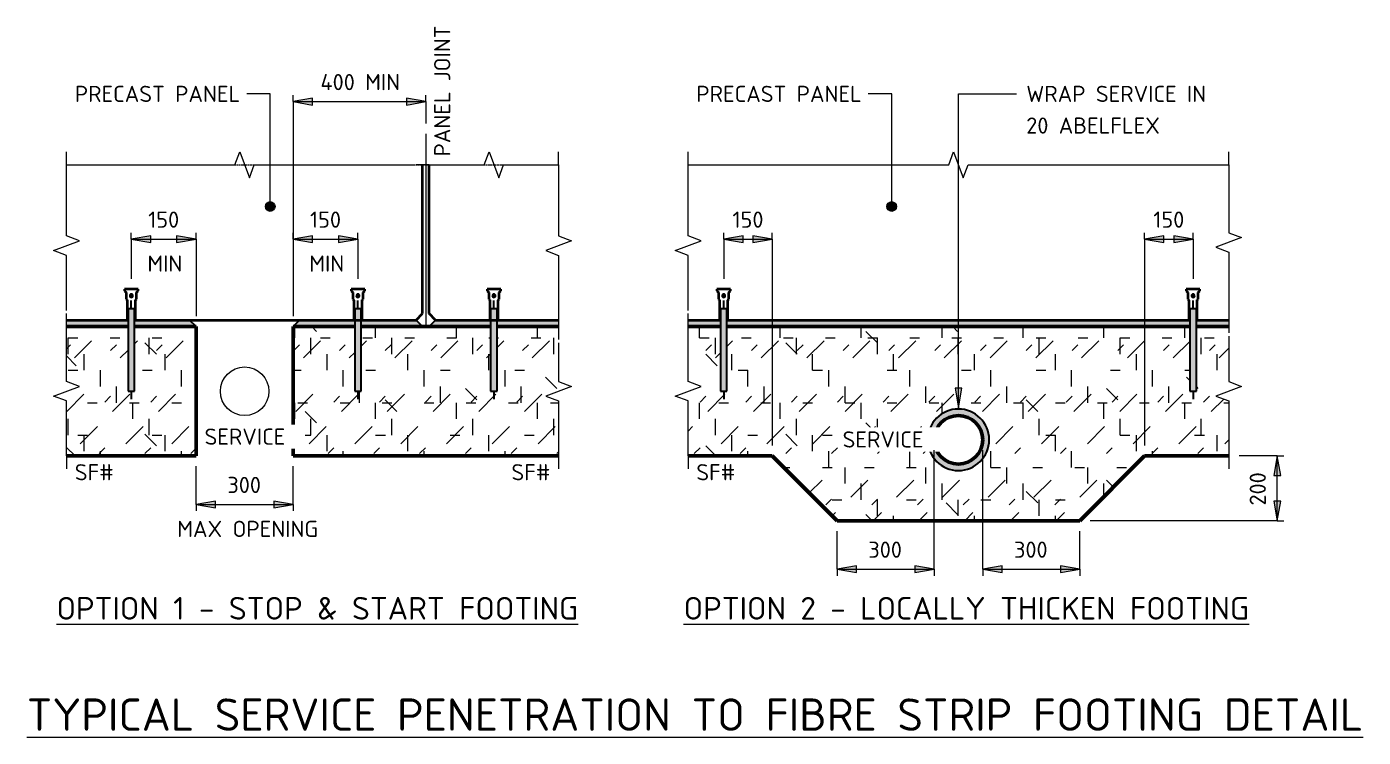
# Model space of a CAD drawing. Header units: millimetres. Extents: x 5742 to 25853, y 396 to 6368.
# Drawn here: x 19169 to 23298, y 3866 to 6062 of the extents above; entities that cross this region are included whole.
import ezdxf

# ---------------------------------------------------------------- set-up
doc = ezdxf.new("R2010")
doc.units = ezdxf.units.MM
doc.linetypes.add('Centre Half', pattern=[10, 2, -1, 6, -1])
doc.linetypes.add('Dash', pattern=[7, 5, -2])
for name, color, linetype, lineweight in [('A-000-T_TEXT', 231, 'Continuous', 13), ('A-010-D_DIM', 211, 'Continuous', 13), ('A-010-D_DIM-20', 211, 'Continuous', 13), ('A-010-M_LINE', 90, 'Continuous', 13), ('Z-000-T_TEXT', 131, 'Continuous', 18), ('Z-060-M_DETAIL', 92, 'Continuous', 25), ('Z-200_P_REF_PLANE', 111, 'Dash', 13)]:
    doc.layers.add(name, color=color, linetype=linetype, lineweight=lineweight)
doc.styles.add('ISOCPEUR', font='isocpeur.ttf', dxfattribs={"height": 50})
doc.styles.add('ISOCPEUR_1', font='isocpeur.ttf', dxfattribs={"height": 100})
doc.styles.add('ISOCPEUR_2', font='isocpeur.ttf', dxfattribs={"height": 70})
doc.styles.add('ISOCPEUR_3', font='isocpeur.ttf', dxfattribs={"height": 50})
doc.dimstyles.new('2_5___Arrow', dxfattribs={"dimscale": 304.8, "dimtxt": 49.799059, "dimasz": 0.19685, "dimexe": 0.065617, "dimexo": 0.104987, "dimgap": 0.065617, "dimtad": 1, "dimdec": 0, "dimzin": 0, "dimdsep": 46, "dimtxsty": 'ISOCPEUR', "dimsah": 1, "dimcen": 0.09, "dimadec": 0, "dimazin": 0, "dimtfac": 1, "dimtdec": 4, "dimtix": 1, "dimtmove": 0, "dimatfit": 3, "dimfxl": 1, "dimtvp": 1, "dimtolj": 1, "dimtzin": 0, "dimlwd": 18, "dimlwe": 18, "dimarcsym": 2})
doc.dimstyles.new('2_5___Arrow_2', dxfattribs={"dimscale": 304.8, "dimtxt": 49.799059, "dimasz": 0.19685, "dimexe": 0.065617, "dimexo": 0.104987, "dimgap": 0.065617, "dimtad": 1, "dimdec": 0, "dimzin": 0, "dimdsep": 46, "dimtxsty": 'ISOCPEUR_3', "dimsah": 1, "dimcen": 0.09, "dimadec": 0, "dimazin": 0, "dimtfac": 1, "dimtdec": 4, "dimtix": 1, "dimtmove": 0, "dimatfit": 3, "dimfxl": 1, "dimtvp": 1, "dimtolj": 1, "dimtzin": 0, "dimlwd": 18, "dimlwe": 18, "dimarcsym": 2})
pattern_1 = [(45, (18096.58, 0), (-141.4214, 0), [75, -300]), (45, (18196.58, 100), (-141.4214, 0), [75, -300]), (45, (18296.58, -30), (-141.4214, 0), [25, -200]), (90, (18296.584, 50), (-50, 50), [50, -200]), (315, (18296.58, 100), (0, 282.843), [50, -300]), (0, (18196.58, 100), (200, 200), [30, -100]), (0, (17946.58, 200), (200, 200), [30, -200])]

# ---------------------------------------------------------------- blocks, each defined once
blk = doc.blocks.new('NRP_Break Line _v2_ - Section-4121780-S1_901 - TYPICAL SERVICE PENETRATION AT STRIP FOOTING')
at = {"layer": 'Z-060-M_DETAIL', "lineweight": 18}
for p, q in [((0, 0), (520, 0)), ((580, 0), (1070, 0))]:
    blk.add_line(p, q, dxfattribs=at)
blk = doc.blocks.new('FE1 - FE20095 SECTION-4121289-S1_901 - TYPICAL SERVICE PENETRATION AT STRIP FOOTING')
at = {"layer": 'Z-060-M_DETAIL', "lineweight": 35}
blk.add_hatch(color=256, dxfattribs=at).paths.add_polyline_path([(0, -69), (-1.6, -69.2), (-3, -69.8), (-4.2, -70.8), (-5.2, -72), (-5.8, -73.4), (-6, -75), (-5.7, -76.8), (-5.2, -78), (-4.2, -79.2), (-3, -80.2), (-1.6, -80.8), (0, -81), (1.6, -80.8), (3, -80.2), (4.2, -79.2), (5.2, -78), (5.8, -76.6), (6, -75), (5.8, -73.4), (5.2, -72), (4.2, -70.8), (3, -69.8), (1.6, -69.2)])
for p, q in [((13, 0), (10, 0)), ((13, -61.4), (13, 0)), ((-10, 0), (-13, 0)), ((-13, 0), (-13, -62)), ((-13, -62), (-16, -65)), ((-16, -65), (-16, -85)), ((16, -65), (13, -61.4)), ((16, -85), (16, -65)), ((-16, -85), (-21, -90)), ((-21, -90), (-21, -95)), ((-21, -95), (21, -95)), ((21, -90), (16, -85)), ((21, -95), (21, -90))]:
    blk.add_line(p, q, dxfattribs=at)
at = {"layer": 'Z-060-M_DETAIL', "lineweight": 18}
for start, end in [(360, 180), (180, 360)]:
    blk.add_arc((0, -75), 6, start, end, dxfattribs=at)
blk = doc.blocks.new('NRP_Bolt Detailed Section _v2_ - M20-4121778-S1_901 - TYPICAL SERVICE PENETRATION AT STRIP FOOTING')
at = {"layer": 'Z-060-M_DETAIL'}
blk.add_hatch(color=256, dxfattribs=at).paths.add_polyline_path([(255, -10), (255, 10), (0, 10), (0, -10), (241.6, -10)])
for p, q in [((0, 0), (-25, 0)), ((255, 10), (0, 10)), ((0, 10), (0, -10)), ((255, -10), (255, 10)), ((0, -10), (255, -10)), ((255, 0), (280, 0))]:
    blk.add_line(p, q, dxfattribs=at)
blk = doc.blocks.new('FE1 - FE20095 SECTION-4121781-S1_901 - TYPICAL SERVICE PENETRATION AT STRIP FOOTING')
at = {"layer": 'Z-060-M_DETAIL', "lineweight": 18}
blk.add_hatch(color=256, dxfattribs=at).paths.add_polyline_path([(0, 69), (1.6, 69.2), (3, 69.8), (4.2, 70.8), (5.2, 72), (5.8, 73.4), (6, 75), (5.7, 76.8), (5.2, 78), (4.2, 79.2), (3, 80.2), (1.6, 80.8), (0, 81), (-1.6, 80.8), (-3, 80.2), (-4.2, 79.2), (-5.2, 78), (-5.8, 76.6), (-6, 75), (-5.8, 73.4), (-5.2, 72), (-4.2, 70.8), (-3, 69.8), (-1.6, 69.2)])
at = {"layer": 'Z-060-M_DETAIL', "lineweight": 35}
for p, q in [((21, 95), (-21, 95)), ((-21, 95), (-21, 90)), ((-21, 90), (-16, 85)), ((-16, 85), (-16, 65)), ((16, 85), (21, 90)), ((16, 65), (16, 85)), ((21, 90), (21, 95)), ((-16, 65), (-13, 62)), ((-13, 62), (-13, 0)), ((13, 61.4), (16, 65)), ((13, 0), (13, 61.4)), ((-13, 0), (-10, 0)), ((10, 0), (13, 0))]:
    blk.add_line(p, q, dxfattribs=at)
at = {"layer": 'Z-060-M_DETAIL', "lineweight": 18}
for start, end in [(0, 180), (180, 0)]:
    blk.add_arc((0, 75), 6, start, end, dxfattribs=at)
blk = doc.blocks.new('NRP_Bolt Detailed Section _v2_ - M20-4121782-S1_901 - TYPICAL SERVICE PENETRATION AT STRIP FOOTING')
at = {"layer": 'Z-060-M_DETAIL'}
blk.add_hatch(color=256, dxfattribs=at).paths.add_polyline_path([(255, -10), (255, 10), (0, 10), (0, -10), (241.6, -10)])
for p, q in [((0, 0), (-25, 0)), ((255, 10), (0, 10)), ((0, 10), (0, -10)), ((255, -10), (255, 10)), ((255, 0), (280, 0)), ((0, -10), (255, -10))]:
    blk.add_line(p, q, dxfattribs=at)
blk = doc.blocks.new('NRP_Break Line _v2_ - Section-4121784-S1_901 - TYPICAL SERVICE PENETRATION AT STRIP FOOTING')
at = {"layer": 'Z-060-M_DETAIL', "lineweight": 18}
for p, q in [((50, 0), (170, 0)), ((230, 0), (400, 0))]:
    blk.add_line(p, q, dxfattribs=at)
blk = doc.blocks.new('NRP_Break Line _v2_ - Section-4121785-S1_901 - TYPICAL SERVICE PENETRATION AT STRIP FOOTING')
at = {"layer": 'Z-060-M_DETAIL', "lineweight": 18}
for p, q in [((50, 0), (220, 0)), ((280, 0), (500, 0))]:
    blk.add_line(p, q, dxfattribs=at)
blk = doc.blocks.new('NRP_Break Line _v2_ - Section-V1-S1_901 - TYPICAL SERVICE PENETRATION AT STRIP FOOTING')
at = {"layer": 'Z-060-M_DETAIL', "lineweight": 18}
for p, q in [((0, 0), (170, 0)), ((230, 0), (400, 0))]:
    blk.add_line(p, q, dxfattribs=at)
blk = doc.blocks.new('NRP_Break Line _v2_ - Section-V2-S1_901 - TYPICAL SERVICE PENETRATION AT STRIP FOOTING')
at = {"layer": 'Z-060-M_DETAIL', "lineweight": 18}
for p, q in [((0, 0), (220, 0)), ((280, 0), (500, 0))]:
    blk.add_line(p, q, dxfattribs=at)
blk = doc.blocks.new('NRP_Break Line _v2_ - Section-4121786-S1_901 - TYPICAL SERVICE PENETRATION AT STRIP FOOTING')
at = {"layer": 'Z-060-M_DETAIL', "lineweight": 18}
for p, q in [((0, 0), (805, 0)), ((865, 0), (1670, 0))]:
    blk.add_line(p, q, dxfattribs=at)
blk = doc.blocks.new('NRP_Break Line _v2_ - Section-V3-S1_901 - TYPICAL SERVICE PENETRATION AT STRIP FOOTING')
at = {"layer": 'Z-060-M_DETAIL', "lineweight": 18}
for p, q in [((30, 0), (170, 0)), ((230, 0), (400, 0))]:
    blk.add_line(p, q, dxfattribs=at)
blk = doc.blocks.new('NRP_Break Line _v2_ - Section-4121787-S1_901 - TYPICAL SERVICE PENETRATION AT STRIP FOOTING')
at = {"layer": 'Z-060-M_DETAIL', "lineweight": 18}
for p, q in [((0, 0), (210, 0)), ((270, 0), (480, 0))]:
    blk.add_line(p, q, dxfattribs=at)
blk = doc.blocks.new('DIMBLOCK27-S1_901 - TYPICAL SERVICE PENETRATION AT STRIP FOOTING')
at = {"layer": 'A-010-D_DIM-20', "lineweight": 18}
for points in [[(19992, 5830.5), (20052, 5820), (20052, 5841.1)], [(20402, 5830.5), (20342, 5841.1), (20342, 5820)]]:
    blk.add_hatch(color=256, dxfattribs=at).paths.add_polyline_path(points)
for p, q in [((19992, 5830.5), (19992, 5850.5)), ((20052, 5841.1), (19992, 5830.5)), ((19992, 5830.5), (20402, 5830.5)), ((19992, 5830.5), (20052, 5820)), ((19992, 5830.5), (19992, 5167.5)), ((20052, 5820), (20052, 5841.1)), ((20402, 5830.5), (20342, 5841.1)), ((20342, 5841.1), (20342, 5820)), ((20342, 5820), (20402, 5830.5)), ((20402, 5830.5), (20402, 5850.5)), ((20402, 5830.5), (20402, 5762.5))]:
    blk.add_line(p, q, dxfattribs=at)
at = {"layer": 'A-010-D_DIM-20', "color": 0, "lineweight": 18, "insert": (20076.3, 5915.9), "char_height": 50, "width": 289.601, "attachment_point": 1, "line_spacing_factor": 1.149209, "style": 'ISOCPEUR'}
blk.add_mtext('400 MIN', dxfattribs=at)
blk = doc.blocks.new('DIMBLOCK28-S1_901 - TYPICAL SERVICE PENETRATION AT STRIP FOOTING')
at = {"layer": 'A-010-D_DIM-20', "lineweight": 18}
for points in [[(19992, 5405.5), (20052, 5395), (20052, 5416.1)], [(20192, 5405.5), (20132, 5416.1), (20132, 5395)]]:
    blk.add_hatch(color=256, dxfattribs=at).paths.add_polyline_path(points)
for p, q in [((19992, 5405.5), (19992, 5425.5)), ((20052, 5416.1), (19992, 5405.5)), ((20052, 5395), (20052, 5416.1)), ((20192, 5405.5), (20132, 5416.1)), ((20132, 5416.1), (20132, 5395)), ((20192, 5405.5), (20192, 5425.5)), ((19992, 5405.5), (20192, 5405.5)), ((19992, 5405.5), (20052, 5395)), ((19992, 5405.5), (19992, 5167.5)), ((20132, 5395), (20192, 5405.5)), ((20192, 5405.5), (20192, 5282.5))]:
    blk.add_line(p, q, dxfattribs=at)
at = {"layer": 'A-010-D_DIM-20', "color": 0, "lineweight": 18, "char_height": 50, "attachment_point": 1, "line_spacing_factor": 1.149209}
for s, insert, width, style in [('\u200c150', (20044.1, 5490.9), 114.921, 'ISOCPEUR_3'), ('MIN', (20041.7, 5355.1), 120.667, 'ISOCPEUR')]:
    blk.add_mtext(s, dxfattribs=dict(at, insert=insert, width=width, style=style))
blk = doc.blocks.new('DIMBLOCK29-S1_901 - TYPICAL SERVICE PENETRATION AT STRIP FOOTING')
at = {"layer": 'A-010-D_DIM-20', "lineweight": 18}
for points in [[(19692, 4585.5), (19752, 4575), (19752, 4596.1)], [(19992, 4585.5), (19932, 4596.1), (19932, 4575)]]:
    blk.add_hatch(color=256, dxfattribs=at).paths.add_polyline_path(points)
for p, q in [((19692, 4585.5), (19692, 4703.5)), ((19992, 4585.5), (19992, 4703.5)), ((19752, 4596.1), (19692, 4585.5)), ((19692, 4585.5), (19992, 4585.5)), ((19692, 4585.5), (19752, 4575)), ((19692, 4585.5), (19692, 4565.5)), ((19752, 4575), (19752, 4596.1)), ((19992, 4585.5), (19932, 4596.1)), ((19932, 4596.1), (19932, 4575)), ((19932, 4575), (19992, 4585.5)), ((19992, 4585.5), (19992, 4565.5))]:
    blk.add_line(p, q, dxfattribs=at)
at = {"layer": 'A-010-D_DIM-20', "color": 0, "lineweight": 18, "char_height": 50, "attachment_point": 1, "line_spacing_factor": 1.149209, "style": 'ISOCPEUR'}
for s, insert, width in [('300', (19788.8, 4670.9), 127.562), ('MAX OPENING', (19633.7, 4535.1), 499.906)]:
    blk.add_mtext(s, dxfattribs=dict(at, insert=insert, width=width))
blk = doc.blocks.new('DIMBLOCK30-S1_901 - TYPICAL SERVICE PENETRATION AT STRIP FOOTING')
at = {"layer": 'A-010-D_DIM-20', "lineweight": 18}
for points in [[(19492, 5405.5), (19552, 5395), (19552, 5416.1)], [(19692, 5405.5), (19632, 5416.1), (19632, 5395)]]:
    blk.add_hatch(color=256, dxfattribs=at).paths.add_polyline_path(points)
for p, q in [((19492, 5405.5), (19492, 5425.5)), ((19552, 5416.1), (19492, 5405.5)), ((19552, 5395), (19552, 5416.1)), ((19692, 5405.5), (19632, 5416.1)), ((19632, 5416.1), (19632, 5395)), ((19692, 5405.5), (19692, 5425.5)), ((19492, 5405.5), (19692, 5405.5)), ((19492, 5405.5), (19552, 5395)), ((19492, 5405.5), (19492, 5282.5)), ((19632, 5395), (19692, 5405.5)), ((19692, 5405.5), (19692, 5167.5))]:
    blk.add_line(p, q, dxfattribs=at)
at = {"layer": 'A-010-D_DIM-20', "color": 0, "lineweight": 18, "char_height": 50, "attachment_point": 1, "line_spacing_factor": 1.149209}
for s, insert, width, style in [('\u200c150', (19544.1, 5490.9), 114.921, 'ISOCPEUR_3'), ('MIN', (19541.7, 5355.1), 120.667, 'ISOCPEUR')]:
    blk.add_mtext(s, dxfattribs=dict(at, insert=insert, width=width, style=style))
blk = doc.blocks.new('DIMBLOCK31-S1_901 - TYPICAL SERVICE PENETRATION AT STRIP FOOTING')
at = {"layer": 'A-010-D_DIM-20', "lineweight": 18}
for points in [[(21672, 4385.5), (21732, 4375), (21732, 4396.1)], [(21972, 4385.5), (21912, 4396.1), (21912, 4375)]]:
    blk.add_hatch(color=256, dxfattribs=at).paths.add_polyline_path(points)
for p, q in [((21972, 4385.5), (21972, 4753.5)), ((21672, 4385.5), (21672, 4503.5)), ((21732, 4396.1), (21672, 4385.5)), ((21672, 4385.5), (21972, 4385.5)), ((21672, 4385.5), (21732, 4375)), ((21672, 4385.5), (21672, 4365.5)), ((21732, 4375), (21732, 4396.1)), ((21972, 4385.5), (21912, 4396.1)), ((21912, 4396.1), (21912, 4375)), ((21912, 4375), (21972, 4385.5)), ((21972, 4385.5), (21972, 4365.5))]:
    blk.add_line(p, q, dxfattribs=at)
at = {"layer": 'A-010-D_DIM-20', "color": 0, "lineweight": 18, "insert": (21768.8, 4470.9), "char_height": 50, "width": 127.562, "attachment_point": 1, "line_spacing_factor": 1.149209, "style": 'ISOCPEUR'}
blk.add_mtext('300', dxfattribs=at)
blk = doc.blocks.new('DIMBLOCK32-S1_901 - TYPICAL SERVICE PENETRATION AT STRIP FOOTING')
at = {"layer": 'A-010-D_DIM-20', "lineweight": 18}
for points in [[(23032, 4735.5), (23021.4, 4675.5), (23042.6, 4675.5)], [(23032, 4535.5), (23042.6, 4595.5), (23021.4, 4595.5)]]:
    blk.add_hatch(color=256, dxfattribs=at).paths.add_polyline_path(points)
for p, q in [((23032, 4735.5), (22914, 4735.5)), ((23032, 4735.5), (23021.4, 4675.5)), ((23032, 4535.5), (23032, 4735.5)), ((23042.6, 4675.5), (23032, 4735.5)), ((23032, 4735.5), (23052, 4735.5)), ((23021.4, 4675.5), (23042.6, 4675.5)), ((23042.6, 4595.5), (23021.4, 4595.5)), ((23021.4, 4595.5), (23032, 4535.5)), ((23032, 4535.5), (23042.6, 4595.5)), ((23032, 4535.5), (22454, 4535.5)), ((23032, 4535.5), (23052, 4535.5))]:
    blk.add_line(p, q, dxfattribs=at)
at = {"layer": 'A-010-D_DIM-20', "color": 0, "lineweight": 18, "insert": (22946.7, 4582.4), "char_height": 50, "width": 127.562, "attachment_point": 1, "rotation": 90, "line_spacing_factor": 1.149209, "style": 'ISOCPEUR'}
blk.add_mtext('200', dxfattribs=at)
blk = doc.blocks.new('DIMBLOCK33-S1_901 - TYPICAL SERVICE PENETRATION AT STRIP FOOTING')
at = {"layer": 'A-010-D_DIM-20', "lineweight": 18}
for points in [[(21322, 5405.5), (21382, 5395), (21382, 5416.1)], [(21472, 5405.5), (21412, 5416.1), (21412, 5395)]]:
    blk.add_hatch(color=256, dxfattribs=at).paths.add_polyline_path(points)
for p, q in [((21322, 5405.5), (21322, 5425.5)), ((21382, 5416.1), (21322, 5405.5)), ((21382, 5395), (21382, 5416.1)), ((21472, 5405.5), (21412, 5416.1)), ((21412, 5416.1), (21412, 5395)), ((21472, 5405.5), (21472, 5425.5)), ((21322, 5405.5), (21472, 5405.5)), ((21322, 5405.5), (21382, 5395)), ((21322, 5405.5), (21322, 5282.5)), ((21412, 5395), (21472, 5405.5)), ((21472, 5405.5), (21472, 4767.5))]:
    blk.add_line(p, q, dxfattribs=at)
at = {"layer": 'A-010-D_DIM-20', "color": 0, "lineweight": 18, "insert": (21349.1, 5490.9), "char_height": 50, "width": 114.921, "attachment_point": 1, "line_spacing_factor": 1.149209, "style": 'ISOCPEUR'}
blk.add_mtext('150', dxfattribs=at)
blk = doc.blocks.new('DIMBLOCK34-S1_901 - TYPICAL SERVICE PENETRATION AT STRIP FOOTING')
at = {"layer": 'A-010-D_DIM-20', "lineweight": 18}
for points in [[(22122, 4385.5), (22182, 4375), (22182, 4396.1)], [(22422, 4385.5), (22362, 4396.1), (22362, 4375)]]:
    blk.add_hatch(color=256, dxfattribs=at).paths.add_polyline_path(points)
for p, q in [((22122, 4385.5), (22122, 4753.5)), ((22422, 4385.5), (22422, 4503.5)), ((22182, 4396.1), (22122, 4385.5)), ((22122, 4385.5), (22422, 4385.5)), ((22122, 4385.5), (22182, 4375)), ((22122, 4385.5), (22122, 4365.5)), ((22182, 4375), (22182, 4396.1)), ((22422, 4385.5), (22362, 4396.1)), ((22362, 4396.1), (22362, 4375)), ((22362, 4375), (22422, 4385.5)), ((22422, 4385.5), (22422, 4365.5))]:
    blk.add_line(p, q, dxfattribs=at)
at = {"layer": 'A-010-D_DIM-20', "color": 0, "lineweight": 18, "insert": (22218.8, 4470.9), "char_height": 50, "width": 127.562, "attachment_point": 1, "line_spacing_factor": 1.149209, "style": 'ISOCPEUR'}
blk.add_mtext('300', dxfattribs=at)
blk = doc.blocks.new('DIMBLOCK35-S1_901 - TYPICAL SERVICE PENETRATION AT STRIP FOOTING')
at = {"layer": 'A-010-D_DIM-20', "lineweight": 18}
for points in [[(22622, 5405.5), (22682, 5395), (22682, 5416.1)], [(22772, 5405.5), (22712, 5416.1), (22712, 5395)]]:
    blk.add_hatch(color=256, dxfattribs=at).paths.add_polyline_path(points)
for p, q in [((22622, 5405.5), (22622, 5425.5)), ((22682, 5416.1), (22622, 5405.5)), ((22682, 5395), (22682, 5416.1)), ((22772, 5405.5), (22712, 5416.1)), ((22712, 5416.1), (22712, 5395)), ((22772, 5405.5), (22772, 5425.5)), ((22622, 5405.5), (22772, 5405.5)), ((22622, 5405.5), (22682, 5395)), ((22622, 5405.5), (22622, 4767.5)), ((22712, 5395), (22772, 5405.5)), ((22772, 5405.5), (22772, 5282.5))]:
    blk.add_line(p, q, dxfattribs=at)
at = {"layer": 'A-010-D_DIM-20', "color": 0, "lineweight": 18, "insert": (22649.1, 5490.9), "char_height": 50, "width": 114.921, "attachment_point": 1, "line_spacing_factor": 1.149209, "style": 'ISOCPEUR'}
blk.add_mtext('150', dxfattribs=at)

msp = doc.modelspace()

# ---------------------------------------------------------------- hatches: boundary and pattern name
at = {"layer": 'A-000-T_TEXT', "lineweight": 18}
h = msp.add_hatch(color=7, dxfattribs=at)
edge = h.paths.add_edge_path()
edge.add_arc((19921, 5506.4), 15, 0, 360)
h = msp.add_hatch(color=7, dxfattribs=at)
edge = h.paths.add_edge_path()
edge.add_arc((21841, 5506.4), 15, 0, 360)
msp.add_hatch(color=7, dxfattribs=at).paths.add_polyline_path([(22047.1, 4884.5), (22057.7, 4944.5), (22036.5, 4944.5)])
at = {"layer": 'Z-060-M_DETAIL'}
h = msp.add_hatch(color=9, dxfattribs=at)
h.paths.add_polyline_path([(19692, 5135.5), (19672, 5155.5), (19502, 5155.5), (19502, 5135.5), (19644.5, 5135.5)])
h.paths.add_polyline_path([(19479, 5135.5), (19482, 5135.5), (19482, 5155.5), (19292, 5155.5), (19292, 5135.5)])
at = {"layer": 'Z-060-M_DETAIL', "lineweight": 18}
h = msp.add_hatch(dxfattribs=at)
h.set_pattern_fill('FP_1', color=8, style=0, pattern_type=2)
h.set_pattern_definition(pattern_1)
h.paths.add_polyline_path([(19295, 4735.5), (19692, 4735.5), (19692, 5135.5), (19502, 5135.5), (19502, 4935.5), (19482, 4935.5), (19482, 5135.5), (19292, 5135.5), (19292, 4965.5), (19332, 4950.5), (19295, 4936.7), (19295, 4904.4), (19292, 4905.5), (19292, 4735.5)])
at = {"layer": 'Z-060-M_DETAIL'}
h = msp.add_hatch(color=9, dxfattribs=at)
h.paths.add_polyline_path([(20392, 5135.5), (20372, 5155.5), (20202, 5155.5), (20202, 5135.5), (20205, 5135.5)])
h.paths.add_polyline_path([(20179, 5135.5), (20182, 5135.5), (20182, 5155.5), (20012, 5155.5), (19992, 5135.5), (20150.3, 5135.5)])
at = {"layer": 'Z-060-M_DETAIL', "lineweight": 18}
h = msp.add_hatch(dxfattribs=at)
h.set_pattern_fill('FP_1', color=8, style=0, pattern_type=2)
h.set_pattern_definition(pattern_1)
h.paths.add_polyline_path([(20182, 4735.5), (20812, 4735.5), (20812, 4905.5), (20772, 4920.5), (20809, 4934.4), (20809, 4966.7), (20812, 4965.5), (20812, 5135.5), (20622, 5135.5), (20622, 4935.5), (20602, 4935.5), (20602, 5135.5), (20202, 5135.5), (20202, 4935.5), (20182, 4935.5), (20182, 5135.5), (19992, 5135.5), (19992, 4735.5)])
at = {"layer": 'Z-060-M_DETAIL'}
h = msp.add_hatch(color=9, dxfattribs=at)
h.paths.add_polyline_path([(20412, 5135.5), (20602, 5135.5), (20602, 5155.5), (20432, 5155.5)])
h.paths.add_polyline_path([(20625, 5135.5), (20812, 5135.5), (20812, 5155.5), (20622, 5155.5), (20622, 5135.5)])
h = msp.add_hatch(color=9, dxfattribs=at)
h.paths.add_polyline_path([(22882, 5135.5), (22882, 5155.5), (22782, 5155.5), (22782, 5135.5), (22785, 5135.5)])
h.paths.add_polyline_path([(22762, 5135.5), (22762, 5155.5), (21332, 5155.5), (21332, 5135.5), (22759, 5135.5)])
h.paths.add_polyline_path([(21312, 5135.5), (21312, 5155.5), (21212, 5155.5), (21212, 5135.5), (21309, 5135.5)])
at = {"layer": 'Z-060-M_DETAIL', "lineweight": 18}
h = msp.add_hatch(dxfattribs=at)
h.set_pattern_fill('FP_1', color=8, style=0, pattern_type=2)
h.set_pattern_definition(pattern_1)
h.paths.add_polyline_path([(22422, 4535.5), (22622, 4735.5), (22882, 4735.5), (22882, 4905.5), (22842, 4920.5), (22879, 4934.4), (22879, 4966.7), (22882, 4965.5), (22882, 5135.5), (22782, 5135.5), (22782, 4935.5), (22762, 4935.5), (22762, 5135.5), (21332, 5135.5), (21332, 4935.5), (21312, 4935.5), (21312, 5135.5), (21212, 5135.5), (21212, 4965.5), (21252, 4950.5), (21215, 4936.7), (21215, 4904.4), (21212, 4905.5), (21212, 4735.5), (21472, 4735.5), (21672, 4535.5), (22173.4, 4535.5)])
h.paths.add_polyline_path([(22047, 4690.5), (22022.4, 4693.8), (21999.5, 4703.3), (21979.8, 4718.4), (21964.7, 4738), (21955.2, 4761), (21952, 4785.5), (21955.2, 4810.1), (21964.7, 4833), (21979.8, 4852.7), (21999.5, 4867.8), (22022.4, 4877.3), (22047, 4880.5), (22071.6, 4877.3), (22094.5, 4867.8), (22114.2, 4852.7), (22129.2, 4833), (22138.7, 4810.1), (22142, 4785.5), (22138.7, 4761), (22129.2, 4738), (22114.2, 4718.4), (22094.5, 4703.3), (22071.6, 4693.8)])
at = {"layer": 'Z-060-M_DETAIL'}
h = msp.add_hatch(color=9, dxfattribs=at)
h.paths.add_polyline_path([(22047, 4690.5), (22071.6, 4693.8), (22094.5, 4703.3), (22114.2, 4718.4), (22129.2, 4738), (22138.7, 4761), (22142, 4785.5), (22138.7, 4810.1), (22129.2, 4833), (22114.2, 4852.7), (22094.5, 4867.8), (22071.6, 4877.3), (22047, 4880.5), (22022.4, 4877.3), (21999.5, 4867.8), (21979.8, 4852.7), (21964.7, 4833), (21955.2, 4810.1), (21952, 4785.5), (21955.2, 4761), (21964.7, 4738), (21979.8, 4718.4), (21999.5, 4703.3), (22022.4, 4693.8), (22047, 4690.5)])
h.paths.add_polyline_path([(22047, 4710.5), (22027.6, 4713.1), (22009.5, 4720.6), (21993.9, 4732.5), (21982, 4748), (21974.5, 4766.1), (21972, 4785.5), (21974.5, 4805), (21982, 4823), (21993.9, 4838.6), (22009.5, 4850.5), (22027.6, 4858), (22047, 4860.5), (22066.4, 4858), (22084.5, 4850.5), (22100, 4838.6), (22111.9, 4823), (22119.4, 4805), (22122, 4785.5), (22119.4, 4766.1), (22111.9, 4748), (22100, 4732.5), (22084.5, 4720.6), (22066.4, 4713.1)])

# ---------------------------------------------------------------- linework, layer by layer
at = {"layer": 'A-000-T_TEXT', "color": 7, "lineweight": 18}
for p, q in [((19849.9, 5854.5), (19848.7, 5854.5)), ((19921, 5854.5), (19849.9, 5854.5)), ((19921, 5506.4), (19921, 5854.5)), ((21769.9, 5854.5), (21768.7, 5854.5)), ((21841, 5854.5), (21769.9, 5854.5)), ((21841, 5506.4), (21841, 5854.5)), ((22047.1, 5854.5), (22226.6, 5854.5)), ((22047.1, 4884.5), (22047.1, 5854.5)), ((22057.7, 4944.5), (22036.5, 4944.5)), ((22036.5, 4944.5), (22047.1, 4884.5)), ((22047.1, 4884.5), (22057.7, 4944.5))]:
    msp.add_line(p, q, dxfattribs=at)
for centre in [(19921, 5506.4), (21841, 5506.4)]:
    msp.add_circle(centre, 15, dxfattribs=at)
at = {"layer": 'A-010-M_LINE', "linetype": 'Centre Half', "lineweight": 18}
msp.add_line((20402, 5730.5), (20402, 5135.5), dxfattribs=at)
at = {"layer": 'A-010-M_LINE', "lineweight": 35}
for p, q in [((20392, 5175.5), (20392, 5635.5)), ((20412, 5175.5), (20412, 5635.5)), ((20372, 5155.5), (20392, 5175.5)), ((20432, 5155.5), (20412, 5175.5)), ((19292, 5155.5), (19479, 5155.5)), ((19505, 5155.5), (20372, 5155.5)), ((20432, 5155.5), (20812, 5155.5)), ((21212, 5155.5), (21309, 5155.5)), ((21335, 5155.5), (22759, 5155.5)), ((22785, 5155.5), (22882, 5155.5))]:
    msp.add_line(p, q, dxfattribs=at)
at = {"layer": 'A-010-M_LINE', "lineweight": 25}
for p, q in [((19479, 5155.5), (19292, 5155.5)), ((19292, 5135.5), (19482, 5135.5)), ((19502, 5135.5), (19692, 5135.5)), ((19672, 5155.5), (19505, 5155.5)), ((19692, 5135.5), (19672, 5155.5)), ((20012, 5155.5), (19992, 5135.5)), ((19992, 5135.5), (20182, 5135.5)), ((20179, 5155.5), (20012, 5155.5)), ((20202, 5135.5), (20392, 5135.5)), ((20372, 5155.5), (20205, 5155.5)), ((20392, 5135.5), (20372, 5155.5)), ((20432, 5155.5), (20412, 5135.5)), ((20412, 5135.5), (20602, 5135.5)), ((20599, 5155.5), (20432, 5155.5)), ((20622, 5135.5), (20812, 5135.5)), ((20812, 5155.5), (20625, 5155.5)), ((21309, 5155.5), (21212, 5155.5)), ((21212, 5135.5), (21312, 5135.5)), ((21332, 5135.5), (22762, 5135.5)), ((22759, 5155.5), (21335, 5155.5)), ((22782, 5135.5), (22882, 5135.5)), ((22882, 5155.5), (22785, 5155.5))]:
    msp.add_line(p, q, dxfattribs=at)
at = {"layer": 'A-010-M_LINE', "lineweight": 50}
for p, q in [((19292, 5135.5), (19482, 5135.5)), ((19502, 5135.5), (19692, 5135.5)), ((19692, 5135.5), (19692, 4735.5)), ((19992, 4735.5), (19992, 5135.5)), ((20182, 5135.5), (19992, 5135.5)), ((20602, 5135.5), (20202, 5135.5)), ((20812, 5135.5), (20622, 5135.5)), ((21212, 5135.5), (21312, 5135.5)), ((21332, 5135.5), (22762, 5135.5)), ((22782, 5135.5), (22882, 5135.5)), ((19292, 4735.5), (19692, 4735.5)), ((20812, 4735.5), (19992, 4735.5)), ((21212, 4735.5), (21472, 4735.5)), ((21472, 4735.5), (21672, 4535.5)), ((22422, 4535.5), (22622, 4735.5)), ((22622, 4735.5), (22882, 4735.5)), ((21672, 4535.5), (22422, 4535.5))]:
    msp.add_line(p, q, dxfattribs=at)
at = {"layer": 'A-010-M_LINE', "lineweight": 18}
msp.add_circle((19842, 4935.5), 75, dxfattribs=at)
at = {"layer": 'A-010-M_LINE', "lineweight": 50}
msp.add_circle((22047, 4785.5), 75, dxfattribs=at)
at = {"layer": 'A-010-M_LINE', "lineweight": 25}
for radius, start, end in [(95, 90, 270), (95, 270, 90), (75, 90, 270), (75, 270, 90)]:
    msp.add_arc((22047, 4785.5), radius, start, end, dxfattribs=at)
at = {"layer": 'Z-000-T_TEXT'}
for p, q in [((19292, 5635.5), (19292, 5675.5)), ((19812, 5635.5), (19827, 5675.5)), ((19827, 5675.5), (19857, 5595.5)), ((20582, 5635.5), (20597, 5675.5)), ((20597, 5675.5), (20627, 5595.5)), ((20812, 5635.5), (20812, 5675.5)), ((21212, 5635.5), (21212, 5675.5)), ((22017, 5635.5), (22032, 5675.5)), ((22032, 5675.5), (22062, 5595.5)), ((22882, 5635.5), (22882, 5675.5)), ((19857, 5595.5), (19872, 5635.5)), ((20412, 5635.5), (20372, 5635.5)), ((20627, 5595.5), (20642, 5635.5)), ((22062, 5595.5), (22077, 5635.5)), ((19332, 5400.5), (19292, 5415.5)), ((20812, 5415.5), (20852, 5400.5)), ((21252, 5400.5), (21212, 5415.5)), ((22922, 5410.5), (22842, 5380.5)), ((22882, 5425.5), (22922, 5410.5)), ((19252, 5370.5), (19332, 5400.5)), ((19292, 5355.5), (19252, 5370.5)), ((20852, 5400.5), (20772, 5370.5)), ((20772, 5370.5), (20812, 5355.5)), ((21172, 5370.5), (21252, 5400.5)), ((21212, 5355.5), (21172, 5370.5)), ((22842, 5380.5), (22882, 5365.5)), ((19292, 5135.5), (19292, 5175.5)), ((21212, 5135.5), (21212, 5175.5)), ((20812, 5135.5), (20812, 5095.5)), ((22882, 5155.5), (22882, 5115.5)), ((19332, 4950.5), (19292, 4965.5)), ((20812, 4965.5), (20852, 4950.5)), ((21252, 4950.5), (21212, 4965.5)), ((22882, 4965.5), (22922, 4950.5)), ((19252, 4920.5), (19332, 4950.5)), ((19292, 4905.5), (19252, 4920.5)), ((20852, 4950.5), (20772, 4920.5)), ((20772, 4920.5), (20812, 4905.5)), ((21172, 4920.5), (21252, 4950.5)), ((21212, 4905.5), (21172, 4920.5)), ((22922, 4950.5), (22842, 4920.5)), ((22842, 4920.5), (22882, 4905.5)), ((19292, 4735.5), (19292, 4695.5)), ((20812, 4735.5), (20812, 4695.5)), ((21212, 4735.5), (21212, 4695.5)), ((22882, 4735.5), (22882, 4695.5))]:
    msp.add_line(p, q, dxfattribs=at)
at = {"layer": 'Z-200_P_REF_PLANE'}
msp.add_line((19292, 5635.5), (20812, 5635.5), dxfattribs=at)

# ---------------------------------------------------------------- block references
at = {"layer": 'Z-060-M_DETAIL', "lineweight": 18}
for name, p in [('NRP_Break Line _v2_ - Section-4121780-S1_901 - TYPICAL SERVICE PENETRATION AT STRIP FOOTING', (19292, 5635.5)), ('NRP_Break Line _v2_ - Section-V1-S1_901 - TYPICAL SERVICE PENETRATION AT STRIP FOOTING', (20412, 5635.5)), ('NRP_Break Line _v2_ - Section-4121786-S1_901 - TYPICAL SERVICE PENETRATION AT STRIP FOOTING', (21212, 5635.5)), ('FE1 - FE20095 SECTION-4121781-S1_901 - TYPICAL SERVICE PENETRATION AT STRIP FOOTING', (19492, 5155.5)), ('FE1 - FE20095 SECTION-4121781-S1_901 - TYPICAL SERVICE PENETRATION AT STRIP FOOTING', (20612, 5155.5)), ('FE1 - FE20095 SECTION-4121781-S1_901 - TYPICAL SERVICE PENETRATION AT STRIP FOOTING', (21322, 5155.5))]:
    msp.add_blockref(name, p, dxfattribs=at)
for name, p, rotation in [('NRP_Break Line _v2_ - Section-4121785-S1_901 - TYPICAL SERVICE PENETRATION AT STRIP FOOTING', (19292, 5135.5), 89.99999999999993), ('NRP_Break Line _v2_ - Section-V2-S1_901 - TYPICAL SERVICE PENETRATION AT STRIP FOOTING', (20812, 5635.5), 269.9999999999999), ('NRP_Break Line _v2_ - Section-4121785-S1_901 - TYPICAL SERVICE PENETRATION AT STRIP FOOTING', (21212, 5135.5), 89.99999999999993), ('NRP_Break Line _v2_ - Section-4121787-S1_901 - TYPICAL SERVICE PENETRATION AT STRIP FOOTING', (22882, 5635.5), 269.9999999999999), ('NRP_Break Line _v2_ - Section-V1-S1_901 - TYPICAL SERVICE PENETRATION AT STRIP FOOTING', (19292, 4735.5), 89.99999999999993), ('NRP_Break Line _v2_ - Section-V1-S1_901 - TYPICAL SERVICE PENETRATION AT STRIP FOOTING', (21212, 4735.5), 89.99999999999993), ('NRP_Break Line _v2_ - Section-4121784-S1_901 - TYPICAL SERVICE PENETRATION AT STRIP FOOTING', (20812, 5135.5), 269.9999999999999), ('NRP_Break Line _v2_ - Section-V3-S1_901 - TYPICAL SERVICE PENETRATION AT STRIP FOOTING', (22882, 5135.5), 269.9999999999999)]:
    msp.add_blockref(name, p, dxfattribs=dict(at, rotation=rotation))
at = {"layer": 'Z-060-M_DETAIL', "lineweight": 35, "rotation": 180}
for p in [(20192, 5155.5), (22772, 5155.5)]:
    msp.add_blockref('FE1 - FE20095 SECTION-4121289-S1_901 - TYPICAL SERVICE PENETRATION AT STRIP FOOTING', p, dxfattribs=at)
at = {"layer": 'Z-060-M_DETAIL'}
for name, p, rotation in [('NRP_Bolt Detailed Section _v2_ - M20-4121782-S1_901 - TYPICAL SERVICE PENETRATION AT STRIP FOOTING', (19492, 5190.5), 270.0000000000002), ('NRP_Bolt Detailed Section _v2_ - M20-4121778-S1_901 - TYPICAL SERVICE PENETRATION AT STRIP FOOTING', (20192, 5190.5), 269.9999999999998), ('NRP_Bolt Detailed Section _v2_ - M20-4121782-S1_901 - TYPICAL SERVICE PENETRATION AT STRIP FOOTING', (20612, 5190.5), 270.0000000000002), ('NRP_Bolt Detailed Section _v2_ - M20-4121782-S1_901 - TYPICAL SERVICE PENETRATION AT STRIP FOOTING', (21322, 5190.5), 270.0000000000002), ('NRP_Bolt Detailed Section _v2_ - M20-4121778-S1_901 - TYPICAL SERVICE PENETRATION AT STRIP FOOTING', (22772, 5190.5), 269.9999999999998)]:
    msp.add_blockref(name, p, dxfattribs=dict(at, rotation=rotation))

# ---------------------------------------------------------------- texts
at = {"layer": 'A-000-T_TEXT', "color": 7, "lineweight": 18, "insert": (20427.4, 5660.9), "char_height": 50, "width": 472.996, "attachment_point": 1, "rotation": 90, "style": 'ISOCPEUR'}
msp.add_mtext('PANEL JOINT', dxfattribs=at)
at = {"layer": 'A-000-T_TEXT', "color": 7, "lineweight": 18, "attachment_point": 1}
for s, insert, char_height, width, style in [('PRECAST PANEL', (19317.3, 5879.5), 50, 607.679, 'ISOCPEUR'), ('PRECAST PANEL', (21237.3, 5879.5), 50, 607.679, 'ISOCPEUR'), ('WRAP SERVICE IN', (22256.6, 5879.5), 50, 655.78, 'ISOCPEUR'), ('20 ABELFLEX', (22256.6, 5781.6), 50, 497.046, 'ISOCPEUR'), ('SF#', (19317.3, 4710.2), 50, 145.907, 'ISOCPEUR'), ('SF#', (20666.2, 4710.2), 50, 145.907, 'ISOCPEUR'), ('SF#', (21237.3, 4710.2), 50, 145.907, 'ISOCPEUR'), ('\\LOPTION 1 - STOP & START FOOTING', (19260.8, 4299.7), 70, 1916.033, 'ISOCPEUR_2'), ('\\LOPTION 2 - LOCALLY THICKEN FOOTING', (21198.2, 4299.7), 70, 2055.527, 'ISOCPEUR_2'), ('\\LTYPICAL SERVICE PENETRATION TO FIBRE STRIP FOOTING DETAIL', (19168.9, 3986.1), 100, 4829.365, 'ISOCPEUR_1')]:
    msp.add_mtext(s, dxfattribs=dict(at, insert=insert, char_height=char_height, width=width, style=style))

# ---------------------------------------------------------------- dimensions: what is measured, and where the dimension line sits
at = {"layer": 'A-010-D_DIM', "lineweight": 18}
for base, p1, p2, text, dimstyle, override, picture, middle in [((20402, 5830.5), (19992, 5135.5), (20402, 5730.5), '400 MIN', '2_5___Arrow', {"dimpost": '<>', "dimfxl": 722.582175}, 'DIMBLOCK27-S1_901 - TYPICAL SERVICE PENETRATION AT STRIP FOOTING', (20197, 5875.6)), ((19692, 5405.5), (19492, 5250.5), (19692, 5135.5), '\u200c150\\XMIN', '2_5___Arrow_2', {"dimpost": '<>', "dimfxl": 230.70544}, 'DIMBLOCK30-S1_901 - TYPICAL SERVICE PENETRATION AT STRIP FOOTING', (19592, 5405.5)), ((20192, 5405.5), (19992, 5135.5), (20192, 5250.5), '\u200c150\\XMIN', '2_5___Arrow_2', {"dimpost": '<>', "dimfxl": 230.70544}, 'DIMBLOCK28-S1_901 - TYPICAL SERVICE PENETRATION AT STRIP FOOTING', (20092, 5405.5)), ((19992, 4585.5), (19692, 4735.5), (19992, 4735.5), '<>\\XMAX OPENING', '2_5___Arrow', {"dimpost": '<>', "dimfxl": 300}, 'DIMBLOCK29-S1_901 - TYPICAL SERVICE PENETRATION AT STRIP FOOTING', (19842, 4585.5))]:
    dim = msp.add_linear_dim(base=base, p1=p1, p2=p2, text=text, dimstyle=dimstyle, override=override, dxfattribs=at)
    dim.commit()
    dim.dimension.update_dxf_attribs({"geometry": picture, "text_midpoint": middle})
for base, p1, p2, override, picture, middle in [((21472, 5405.5), (21322, 5250.5), (21472, 4735.5), {"dimpost": '<>', "dimfxl": 536.400037}, 'DIMBLOCK33-S1_901 - TYPICAL SERVICE PENETRATION AT STRIP FOOTING', (21397, 5450.5)), ((22772, 5405.5), (22622, 4735.5), (22772, 5250.5), {"dimpost": '<>', "dimfxl": 536.400037}, 'DIMBLOCK35-S1_901 - TYPICAL SERVICE PENETRATION AT STRIP FOOTING', (22697, 5450.5)), ((22422, 4385.5), (22122, 4785.5), (22422, 4535.5), {"dimpost": '<>', "dimfxl": 390.512484}, 'DIMBLOCK34-S1_901 - TYPICAL SERVICE PENETRATION AT STRIP FOOTING', (22272, 4430.5))]:
    dim = msp.add_linear_dim(base=base, p1=p1, p2=p2, dimstyle='2_5___Arrow', override=override, dxfattribs=at)
    dim.commit()
    dim.dimension.update_dxf_attribs({"geometry": picture, "text_midpoint": middle})
dim = msp.add_linear_dim(base=(23032, 4735.5), p1=(22422, 4535.5), p2=(22882, 4735.5), angle=90, dimstyle='2_5___Arrow', override={"dimpost": '<>', "dimfxl": 501.597448}, dxfattribs=at)
dim.commit()
dim.dimension.update_dxf_attribs({"geometry": 'DIMBLOCK32-S1_901 - TYPICAL SERVICE PENETRATION AT STRIP FOOTING', "text_midpoint": (22987, 4635.5)})

# ---------------------------------------------------------------- next in the draw order: texts
at = {"layer": 'A-000-T_TEXT', "color": 7, "lineweight": 18, "char_height": 50, "width": 298.228, "attachment_point": 1, "style": 'ISOCPEUR', "bg_fill": 3, "box_fill_scale": 1.25, "bg_fill_color": 256, "bg_fill_true_color": 13158600, "bg_fill_transparency": 0}
for insert in [(19718.2, 4820.2), (21689.3, 4811.5)]:
    msp.add_mtext('SERVICE', dxfattribs=dict(at, insert=insert))

# ---------------------------------------------------------------- next in the draw order: dimensions: what is measured, and where the dimension line sits
at = {"layer": 'A-010-D_DIM', "lineweight": 18}
dim = msp.add_linear_dim(base=(21972, 4385.5), p1=(21672, 4535.5), p2=(21972, 4785.5), dimstyle='2_5___Arrow', override={"dimpost": '<>', "dimfxl": 390.512484}, dxfattribs=at)
dim.commit()
dim.dimension.update_dxf_attribs({"geometry": 'DIMBLOCK31-S1_901 - TYPICAL SERVICE PENETRATION AT STRIP FOOTING', "text_midpoint": (21822, 4430.5)})

doc.saveas('drawing.dxf')
